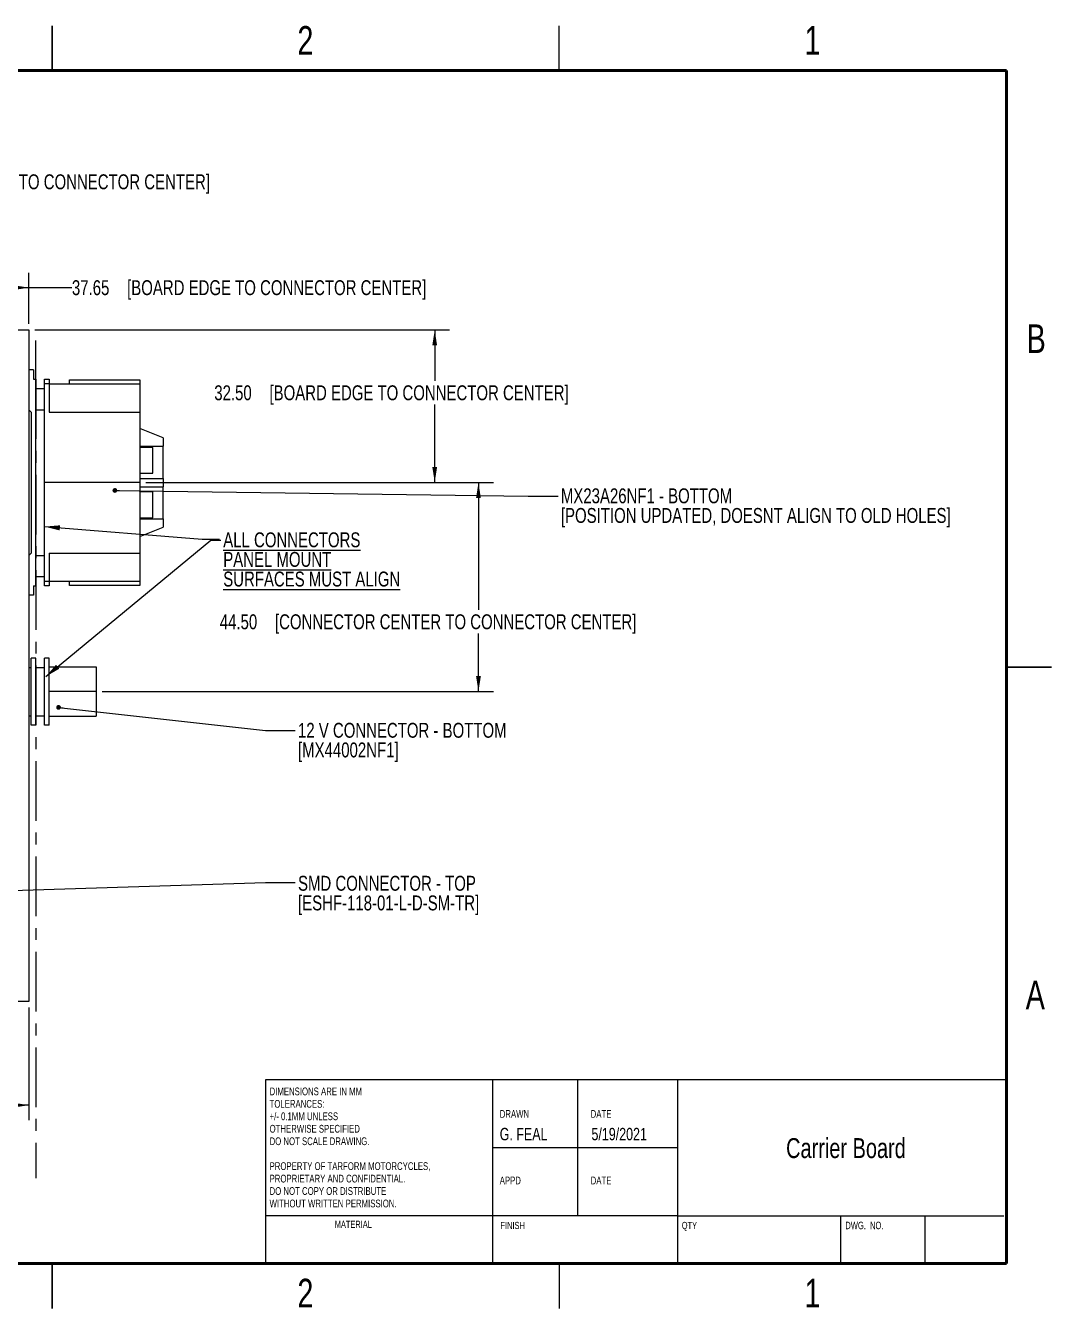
# Model space of a CAD drawing. Header units: millimetres. Extents: x 3 to 429, y 3 to 276.
# Drawn here: x 210.3 to 428.6, y 3.2 to 276.3 of the extents above; entities that cross this region are included whole.
import ezdxf

# ---------------------------------------------------------------- set-up
doc = ezdxf.new("R2010")
doc.units = ezdxf.units.MM
doc.linetypes.add('CENTERX2', pattern=[20.32, 12.7, -2.54, 2.54, -2.54])
doc.styles.add('SLDTEXTSTYLE0', font='TXT', dxfattribs={"width": 0.694444})
doc.styles.add('SLDTEXTSTYLE1', font='TXT', dxfattribs={"width": 0.75})
doc.dimstyles.new('SLDDIMSTYLE0', dxfattribs={"dimtxt": 3.175, "dimasz": 3.302, "dimexe": 0, "dimexo": 0.0625, "dimgap": 0.79375, "dimtad": 0, "dimtih": 1, "dimtoh": 1, "dimrnd": 1e-09, "dimzin": 12, "dimdsep": 46, "dimtxsty": 'SLDTEXTSTYLE1', "dimsah": 1, "dimcen": 0.09, "dimadec": 0, "dimazin": 3, "dimtfac": 1, "dimtmove": 0, "dimatfit": 0, "dimfxl": 1, "dimfrac": 2, "dimtolj": 1, "dimtzin": 12, "dimarcsym": 0})
doc.dimstyles.new('SLDDIMSTYLE1', dxfattribs={"dimtxt": 3.175, "dimasz": 3.302, "dimexe": 0, "dimexo": 0.0625, "dimgap": 0.79375, "dimtad": 0, "dimtih": 1, "dimtoh": 1, "dimrnd": 1e-09, "dimzin": 4, "dimdsep": 46, "dimtxsty": 'SLDTEXTSTYLE1', "dimsah": 1, "dimcen": 0.09, "dimadec": 0, "dimazin": 1, "dimtfac": 1, "dimtofl": 0, "dimtmove": 0, "dimatfit": 3, "dimfxl": 1, "dimfrac": 2, "dimtolj": 1, "dimtzin": 12, "dimarcsym": 0})
doc.dimstyles.new('SLDDIMSTYLE2', dxfattribs={"dimtxt": 3.175, "dimasz": 3.302, "dimexe": 0, "dimexo": 0.0625, "dimgap": 0.79375, "dimtad": 0, "dimtih": 1, "dimtoh": 1, "dimrnd": 1e-09, "dimzin": 12, "dimdsep": 46, "dimtxsty": 'SLDTEXTSTYLE1', "dimsah": 1, "dimcen": 0.09, "dimadec": 0, "dimazin": 3, "dimtfac": 1, "dimtofl": 0, "dimtmove": 0, "dimatfit": 3, "dimfxl": 1, "dimfrac": 2, "dimtolj": 1, "dimtzin": 12, "dimarcsym": 0})
doc.dimstyles.new('SLDDIMSTYLE4', dxfattribs={"dimtxt": 0.18, "dimasz": 1.016, "dimexe": 0, "dimexo": 0.0625, "dimgap": 0, "dimtad": 0, "dimtih": 1, "dimtoh": 1, "dimdec": 0, "dimrnd": 1e-09, "dimzin": 0, "dimdsep": 46, "dimtxsty": 'Standard', "dimblk1": 'DOT', "dimblk2": 'DOT', "dimsah": 1, "dimcen": 0.09, "dimadec": 0, "dimazin": 0, "dimtfac": 1.016, "dimtdec": 0, "dimtofl": 0, "dimtmove": 0, "dimatfit": 3, "dimldrblk": 'DOT', "dimfxl": 1, "dimfrac": 2, "dimtolj": 1, "dimtzin": 0, "dimarcsym": 0})
doc.dimstyles.new('SLDDIMSTYLE5', dxfattribs={"dimtxt": 0.18, "dimasz": 3.302, "dimexe": 0, "dimexo": 0.0625, "dimgap": 0, "dimtad": 0, "dimtih": 1, "dimtoh": 1, "dimdec": 0, "dimrnd": 1e-09, "dimzin": 0, "dimdsep": 46, "dimtxsty": 'Standard', "dimsah": 1, "dimcen": 0.09, "dimadec": 0, "dimazin": 0, "dimtfac": 3.302, "dimtdec": 0, "dimtofl": 0, "dimtmove": 0, "dimatfit": 3, "dimfxl": 1, "dimfrac": 2, "dimtolj": 1, "dimtzin": 0, "dimarcsym": 0})

# ---------------------------------------------------------------- blocks, each defined once
blk = doc.blocks.new('SW_NOTE_0')
at = {"color": 0, "linetype": 'Continuous', "lineweight": 0, "char_height": 1.651, "attachment_point": 1, "style": 'SLDTEXTSTYLE1'}
for s, insert in [('DIMENSIONS ARE IN MM', (0, 2.13)), ('TOLERANCES:', (0, -0.52)), ('+/- 0.1MM UNLESS', (0, -3.17)), ('OTHERWISE SPECIFIED', (0, -5.82)), ('DO NOT SCALE DRAWING.', (0, -8.48)), ('PROPERTY OF TARFORM MOTORCYCLES,', (0, -13.78)), ('PROPRIETARY AND CONFIDENTIAL.', (0, -16.43)), ('DO NOT COPY OR DISTRIBUTE', (0, -19.08)), ('WITHOUT WRITTEN PERMISSION.', (0, -21.73))]:
    blk.add_mtext(s, dxfattribs=dict(at, insert=insert))
blk = doc.blocks.new('_D')
at = {"color": 7, "linetype": 'Continuous', "lineweight": 0}
for p, q in [((176.4, 243.02), (170.05, 243.02)), ((170.05, 243.02), (170.05, 211.48)), ((170.05, 204.03), (170.05, 197.68))]:
    blk.add_line(p, q, dxfattribs=at)
at = {"color": 7, "linetype": 'Continuous', "lineweight": 18}
for points in [[(170.05, 211.48), (170.56, 214.78), (169.54, 214.78)], [(170.05, 204.03), (169.54, 200.73), (170.56, 200.73)]]:
    blk.add_solid(points, dxfattribs=at)
at = {"color": 7, "linetype": 'Continuous', "lineweight": 18, "char_height": 3.175, "attachment_point": 1, "style": 'SLDTEXTSTYLE1'}
for s, insert in [('7.45', (176.4, 244.6)), ('[BOARD EDGE TO CONNECTOR CENTER]', (185.8, 244.6))]:
    blk.add_mtext(s, dxfattribs=dict(at, insert=insert))
blk = doc.blocks.new('_D_1')
at = {"color": 7, "linetype": 'Continuous', "lineweight": 0}
for p, q in [((212.23, 211.48), (300.52, 211.48)), ((297.35, 211.48), (297.35, 200.63)), ((297.35, 178.98), (297.35, 195.59)), ((235.83, 178.98), (300.52, 178.98))]:
    blk.add_line(p, q, dxfattribs=at)
at = {"color": 7, "linetype": 'Continuous', "lineweight": 18}
for points in [[(297.35, 211.48), (296.84, 208.18), (297.85, 208.18)], [(297.35, 178.98), (297.85, 182.28), (296.84, 182.28)]]:
    blk.add_solid(points, dxfattribs=at)
at = {"color": 7, "linetype": 'Continuous', "lineweight": 18, "char_height": 3.175, "attachment_point": 1, "style": 'SLDTEXTSTYLE1'}
for s, insert in [('32.50', (250.42, 199.68)), ('[BOARD EDGE TO CONNECTOR CENTER]', (262.17, 199.68))]:
    blk.add_mtext(s, dxfattribs=dict(at, insert=insert))
blk = doc.blocks.new('_D_2')
at = {"color": 7, "linetype": 'Continuous', "lineweight": 0}
for p, q in [((235.83, 178.98), (309.84, 178.98)), ((306.66, 178.98), (306.66, 151.88)), ((306.66, 134.48), (306.66, 146.84)), ((226.53, 134.48), (309.84, 134.48))]:
    blk.add_line(p, q, dxfattribs=at)
at = {"color": 7, "linetype": 'Continuous', "lineweight": 18}
for points in [[(306.66, 178.98), (306.15, 175.68), (307.17, 175.68)], [(306.66, 134.48), (307.17, 137.78), (306.15, 137.78)]]:
    blk.add_solid(points, dxfattribs=at)
at = {"color": 7, "linetype": 'Continuous', "lineweight": 18, "char_height": 3.175, "attachment_point": 1, "style": 'SLDTEXTSTYLE1'}
for s, insert in [('44.50', (251.59, 150.93)), ('[CONNECTOR CENTER TO CONNECTOR CENTER]', (263.34, 150.93))]:
    blk.add_mtext(s, dxfattribs=dict(at, insert=insert))
blk = doc.blocks.new('_D_3')
at = {"color": 7, "linetype": 'Continuous', "lineweight": 0}
for p, q in [((173.31, 209.02), (173.31, 223.66)), ((210.96, 212.75), (210.96, 223.66)), ((173.31, 220.48), (210.96, 220.48)), ((210.96, 220.48), (220.11, 220.48))]:
    blk.add_line(p, q, dxfattribs=at)
at = {"color": 7, "linetype": 'Continuous', "lineweight": 18}
for points in [[(173.31, 220.48), (176.61, 219.97), (176.61, 220.99)], [(210.96, 220.48), (207.66, 220.99), (207.66, 219.97)]]:
    blk.add_solid(points, dxfattribs=at)
at = {"color": 7, "linetype": 'Continuous', "lineweight": 18, "char_height": 3.175, "attachment_point": 1, "style": 'SLDTEXTSTYLE1'}
for s, insert in [('37.65', (220.11, 222.06)), ('[BOARD EDGE TO CONNECTOR CENTER]', (231.86, 222.06))]:
    blk.add_mtext(s, dxfattribs=dict(at, insert=insert))
blk = doc.blocks.new('_D_5')
at = {"color": 7, "linetype": 'Continuous', "lineweight": 0}
for p, q in [((95.96, 67.21), (95.96, 43.25)), ((210.96, 67.21), (210.96, 43.25)), ((95.96, 46.43), (138.53, 46.43)), ((210.96, 46.43), (151.43, 46.43))]:
    blk.add_line(p, q, dxfattribs=at)
at = {"color": 7, "linetype": 'Continuous', "lineweight": 18}
for points in [[(95.96, 46.43), (99.26, 45.92), (99.26, 46.94)], [(210.96, 46.43), (207.66, 46.94), (207.66, 45.92)]]:
    blk.add_solid(points, dxfattribs=at)
at = {"color": 7, "linetype": 'Continuous', "lineweight": 18, "insert": (138.53, 48), "char_height": 3.175, "attachment_point": 1, "style": 'SLDTEXTSTYLE1'}
blk.add_mtext('115.00', dxfattribs=at)
blk = doc.blocks.new('SW_NOTE_0_1')
at = {"color": 0, "linetype": 'Continuous', "lineweight": 0, "char_height": 3.175, "attachment_point": 1, "style": 'SLDTEXTSTYLE1'}
for s, insert in [('MX23A26NF1 - BOTTOM', (0.58, 1.63)), ('[POSITION UPDATED, DOESNT ALIGN TO OLD HOLES]', (0.58, -2.55))]:
    blk.add_mtext(s, dxfattribs=dict(at, insert=insert))
blk = doc.blocks.new('_Dot')
at = {"color": 0, "linetype": 'ByBlock', "lineweight": -2}
blk.add_line((-0.5, 0), (-1, 0), dxfattribs=at)
at = {"color": 0, "linetype": 'ByBlock', "const_width": 0.5}
blk.add_lwpolyline([(-0.25, 0, 1), (0.25, 0, 1)], format="xyb", close=True, dxfattribs=at)
blk = doc.blocks.new('SW_NOTE_0_2')
at = {"color": 0, "linetype": 'Continuous', "lineweight": 0, "char_height": 3.175, "attachment_point": 1, "style": 'SLDTEXTSTYLE1'}
for s, insert in [('12 V CONNECTOR - BOTTOM', (0.57, 1.65)), ('[MX44002NF1]', (0.57, -2.53))]:
    blk.add_mtext(s, dxfattribs=dict(at, insert=insert))
blk = doc.blocks.new('SW_NOTE_0_3')
at = {"color": 0, "linetype": 'Continuous', "lineweight": 0, "char_height": 3.175, "attachment_point": 1, "style": 'SLDTEXTSTYLE1'}
for s, insert in [('SMD CONNECTOR - TOP', (0.58, 1.45)), ('[ESHF-118-01-L-D-SM-TR]', (0.58, -2.73))]:
    blk.add_mtext(s, dxfattribs=dict(at, insert=insert))
blk = doc.blocks.new('SW_NOTE_0_6')
at = {"color": 0, "linetype": 'Continuous', "lineweight": 0, "char_height": 3.175, "attachment_point": 1, "style": 'SLDTEXTSTYLE1'}
for s, insert in [('\\LALL CONNECTORS', (0.54, 1.65)), ('\\LPANEL MOUNT', (0.54, -2.52)), ('\\LSURFACES MUST ALIGN', (0.54, -6.7))]:
    blk.add_mtext(s, dxfattribs=dict(at, insert=insert))

msp = doc.modelspace()

# ---------------------------------------------------------------- linework, layer by layer
at = {"color": 7, "linetype": 'Continuous', "lineweight": 25}
for p, q in [((215.9, 276.226), (215.9, 266.699)), ((215.9, 266.7), (215.9, 276.225)), ((323.85, 266.7), (323.85, 276.225)), ((95.959, 211.478), (210.96, 211.478)), ((210.96, 211.478), (210.96, 68.477)), ((211.96, 202.978), (210.96, 202.978)), ((211.96, 202.978), (211.96, 200.978)), ((211.96, 200.978), (212.46, 200.978)), ((212.46, 156.978), (212.46, 200.978)), ((214.26, 200.978), (215.26, 200.978)), ((214.26, 199.978), (214.26, 200.978)), ((214.26, 157.978), (214.26, 199.978)), ((215.26, 199.978), (214.26, 199.978)), ((215.26, 200.978), (215.26, 199.978)), ((215.26, 199.978), (215.26, 193.978)), ((215.26, 199.978), (234.56, 199.978)), ((219.56, 199.978), (219.56, 200.878)), ((219.56, 200.878), (234.56, 200.878)), ((234.56, 200.878), (234.56, 199.978)), ((234.56, 199.978), (234.56, 193.978)), ((212.46, 198.978), (214.26, 198.978)), ((210.96, 194.478), (211.46, 193.978)), ((211.46, 193.978), (211.46, 163.978)), ((212.46, 194.478), (214.26, 194.478)), ((215.26, 193.978), (234.56, 193.978)), ((234.56, 193.978), (234.56, 163.978)), ((239.56, 188.478), (234.56, 190.478)), ((239.56, 188.478), (239.56, 186.728)), ((234.56, 186.728), (239.56, 186.728)), ((237.36, 186.478), (234.56, 186.478)), ((237.36, 180.978), (237.36, 186.478)), ((239.56, 179.878), (239.56, 186.728)), ((234.56, 180.978), (237.36, 180.978)), ((234.56, 179.878), (239.56, 179.878)), ((234.56, 178.078), (239.56, 178.078)), ((239.56, 179.878), (239.56, 178.078)), ((239.56, 171.228), (239.56, 178.078)), ((237.36, 176.978), (234.56, 176.978)), ((237.36, 171.478), (237.36, 176.978)), ((234.56, 171.478), (237.36, 171.478)), ((234.56, 171.228), (239.56, 171.228)), ((234.56, 167.478), (239.56, 169.478)), ((239.56, 171.228), (239.56, 169.478)), ((211.46, 163.978), (210.96, 163.478)), ((215.26, 163.978), (234.56, 163.978)), ((215.26, 163.978), (215.26, 157.978)), ((234.56, 163.978), (234.56, 157.978)), ((212.46, 163.478), (214.26, 163.478)), ((212.46, 158.978), (214.26, 158.978)), ((211.96, 156.978), (211.96, 154.978)), ((211.96, 156.978), (212.46, 156.978)), ((214.26, 157.978), (215.26, 157.978)), ((214.26, 156.978), (214.26, 157.978)), ((215.26, 156.978), (214.26, 156.978)), ((215.26, 157.978), (234.56, 157.978)), ((215.26, 157.978), (215.26, 156.978)), ((219.56, 157.078), (219.56, 157.978)), ((234.56, 157.078), (219.56, 157.078)), ((234.56, 157.978), (234.56, 157.078)), ((211.96, 154.978), (210.96, 154.978)), ((210.96, 139.628), (211.46, 139.628)), ((211.46, 127.328), (211.46, 141.628)), ((212.46, 141.628), (211.46, 141.628)), ((212.46, 127.328), (212.46, 141.628)), ((212.46, 139.628), (214.26, 139.628)), ((214.26, 127.328), (214.26, 141.628)), ((215.26, 141.628), (214.26, 141.628)), ((215.26, 127.328), (215.26, 141.628)), ((215.26, 139.728), (225.26, 139.728)), ((225.26, 139.728), (225.26, 129.228)), ((428.626, 139.7), (419.099, 139.7)), ((419.1, 139.7), (428.625, 139.7)), ((210.96, 129.328), (211.46, 129.328)), ((212.46, 129.328), (214.26, 129.328)), ((215.26, 129.228), (225.26, 129.228)), ((212.46, 127.328), (211.46, 127.328)), ((215.26, 127.328), (214.26, 127.328)), ((210.96, 68.477), (95.959, 68.477)), ((215.9, 3.174), (215.9, 12.701)), ((215.9, 12.7), (215.9, 3.175)), ((323.85, 12.7), (323.85, 3.175))]:
    msp.add_line(p, q, dxfattribs=at)
at = {"color": 7, "linetype": 'Continuous', "lineweight": 50}
for p, q in [((12.7, 266.7), (419.1, 266.7)), ((419.1, 266.7), (419.1, 12.7)), ((419.1, 12.7), (12.7, 12.7))]:
    msp.add_line(p, q, dxfattribs=at)
at = {"color": 7, "linetype": 'CENTERX2', "lineweight": 18}
for q in [(212.46, 209.201), (212.46, 30.874)]:
    msp.add_line((212.46, 200.978), q, dxfattribs=at)
at = {"color": 7, "linetype": 'Continuous', "lineweight": 18}
for p, q in [((234.56, 178.978), (214.26, 178.978)), ((225.26, 134.478), (215.26, 134.478)), ((261.411, 12.7), (261.411, 51.897)), ((261.411, 51.897), (419.1, 51.897)), ((309.619, 51.897), (309.619, 12.7)), ((327.714, 51.897), (327.714, 22.901)), ((349.029, 51.897), (349.029, 22.901)), ((309.619, 37.449), (349.029, 37.449)), ((349.029, 22.901), (261.411, 22.901)), ((349.029, 22.901), (418.509, 22.901)), ((349.029, 22.901), (349.029, 12.7)), ((383.769, 22.901), (383.769, 12.7)), ((401.667, 22.901), (401.667, 12.7))]:
    msp.add_line(p, q, dxfattribs=at)

# ---------------------------------------------------------------- block references
at = {"color": 7, "linetype": 'Continuous', "lineweight": 0}
for name, p in [('SW_NOTE_0_1', (323.628, 176.115)), ('SW_NOTE_0_6', (251.786, 166.729)), ('SW_NOTE_0_2', (267.671, 126.176)), ('SW_NOTE_0_3', (267.671, 93.805)), ('SW_NOTE_0', (262.194, 48.056))]:
    msp.add_blockref(name, p, dxfattribs=at)

# ---------------------------------------------------------------- texts
for s, insert, char_height, attachment_point, style in [('2', (269.814, 276.164), 6.096, 2, 'SLDTEXTSTYLE1'), ('1', (377.764, 276.164), 6.096, 2, 'SLDTEXTSTYLE1'), ('B', (425.403, 212.664), 6.096, 2, 'SLDTEXTSTYLE1'), ('A', (425.207, 72.964), 6.096, 2, 'SLDTEXTSTYLE1'), ('DRAWN', (311.189, 45.393), 1.651, 1, 'SLDTEXTSTYLE1'), ('DATE', (330.554, 45.393), 1.651, 1, 'SLDTEXTSTYLE1'), ('G. FEAL', (311.189, 41.597), 2.6458, 1, 'SLDTEXTSTYLE1'), ('5/19/2021', (330.722, 41.597), 2.6458, 1, 'SLDTEXTSTYLE1'), ('Carrier Board', (384.898, 39.406), 4.23333, 2, 'SLDTEXTSTYLE1'), ('APPD', (311.189, 31.221), 1.651, 1, 'SLDTEXTSTYLE1'), ('DATE', (330.554, 31.221), 1.651, 1, 'SLDTEXTSTYLE1'), ('MATERIAL', (276.071, 21.826), 1.524, 1, 'SLDTEXTSTYLE1'), ('FINISH', (311.358, 21.584), 1.524, 1, 'SLDTEXTSTYLE1'), ('QTY', (349.951, 21.584), 1.524, 1, 'SLDTEXTSTYLE1'), ('DWG.  NO.', (384.777, 21.616), 1.5875, 1, 'SLDTEXTSTYLE0'), ('2', (269.814, 9.464), 6.096, 2, 'SLDTEXTSTYLE1'), ('1', (377.764, 9.464), 6.096, 2, 'SLDTEXTSTYLE1')]:
    msp.add_mtext(s, dxfattribs=dict(at, insert=insert, char_height=char_height, attachment_point=attachment_point, style=style))

# ---------------------------------------------------------------- dimensions: what is measured, and where the dimension line sits
at = {"color": 7, "linetype": 'Continuous', "lineweight": 18}
for base, p1, p2, text, dimstyle, picture, middle in [((170.052, 211.478), (164.56, 204.028), (210.96, 211.478), '<> [BOARD EDGE TO CONNECTOR CENTER]', 'SLDDIMSTYLE0', '_D', (170.052, 243.023)), ((297.345, 211.478), (234.56, 178.978), (210.96, 211.478), '<> [BOARD EDGE TO CONNECTOR CENTER]', 'SLDDIMSTYLE1', '_D_1', (297.345, 198.107)), ((306.66, 134.478), (234.56, 178.978), (225.26, 134.478), '<> [CONNECTOR CENTER TO CONNECTOR CENTER]', 'SLDDIMSTYLE1', '_D_2', (306.66, 149.361))]:
    dim = msp.add_linear_dim(base=base, p1=p1, p2=p2, angle=90, text=text, dimstyle=dimstyle, dxfattribs=at)
    dim.commit()
    dim.dimension.update_dxf_attribs({"geometry": picture, "text_midpoint": middle, "dimtype": 160})
dim = msp.add_linear_dim(base=(210.96, 220.483), p1=(173.31, 207.753), p2=(210.96, 211.478), text='<> [BOARD EDGE TO CONNECTOR CENTER]', dimstyle='SLDDIMSTYLE2', dxfattribs=at)
dim.commit()
dim.dimension.update_dxf_attribs({"geometry": '_D_3', "text_midpoint": (267.033, 220.483), "dimtype": 160})
dim = msp.add_linear_dim(base=(95.959, 46.429), p1=(210.96, 68.477), p2=(95.959, 68.477), dimstyle='SLDDIMSTYLE1', dxfattribs=at)
dim.commit()
dim.dimension.update_dxf_attribs({"geometry": '_D_5', "text_midpoint": (144.978, 46.429), "dimtype": 160})

# ---------------------------------------------------------------- leaders
at = {"color": 7, "linetype": 'Continuous', "lineweight": 0}
for points, dimstyle in [([(229.252, 177.299), (317.278, 176.115), (323.628, 176.115)], 'SLDDIMSTYLE4'), ([(214.26, 169.6), (247.823, 166.907), (251.546, 166.907)], 'SLDDIMSTYLE5'), ([(214.536, 137.665), (249.692, 166.729), (251.786, 166.729)], 'SLDDIMSTYLE5'), ([(217.266, 131.119), (261.321, 126.176), (267.671, 126.176)], 'SLDDIMSTYLE4'), ([(205.127, 92.083), (261.321, 93.805), (267.671, 93.805)], 'SLDDIMSTYLE4')]:
    msp.add_leader(points, dimstyle=dimstyle, dxfattribs=at)

doc.saveas('drawing.dxf')
